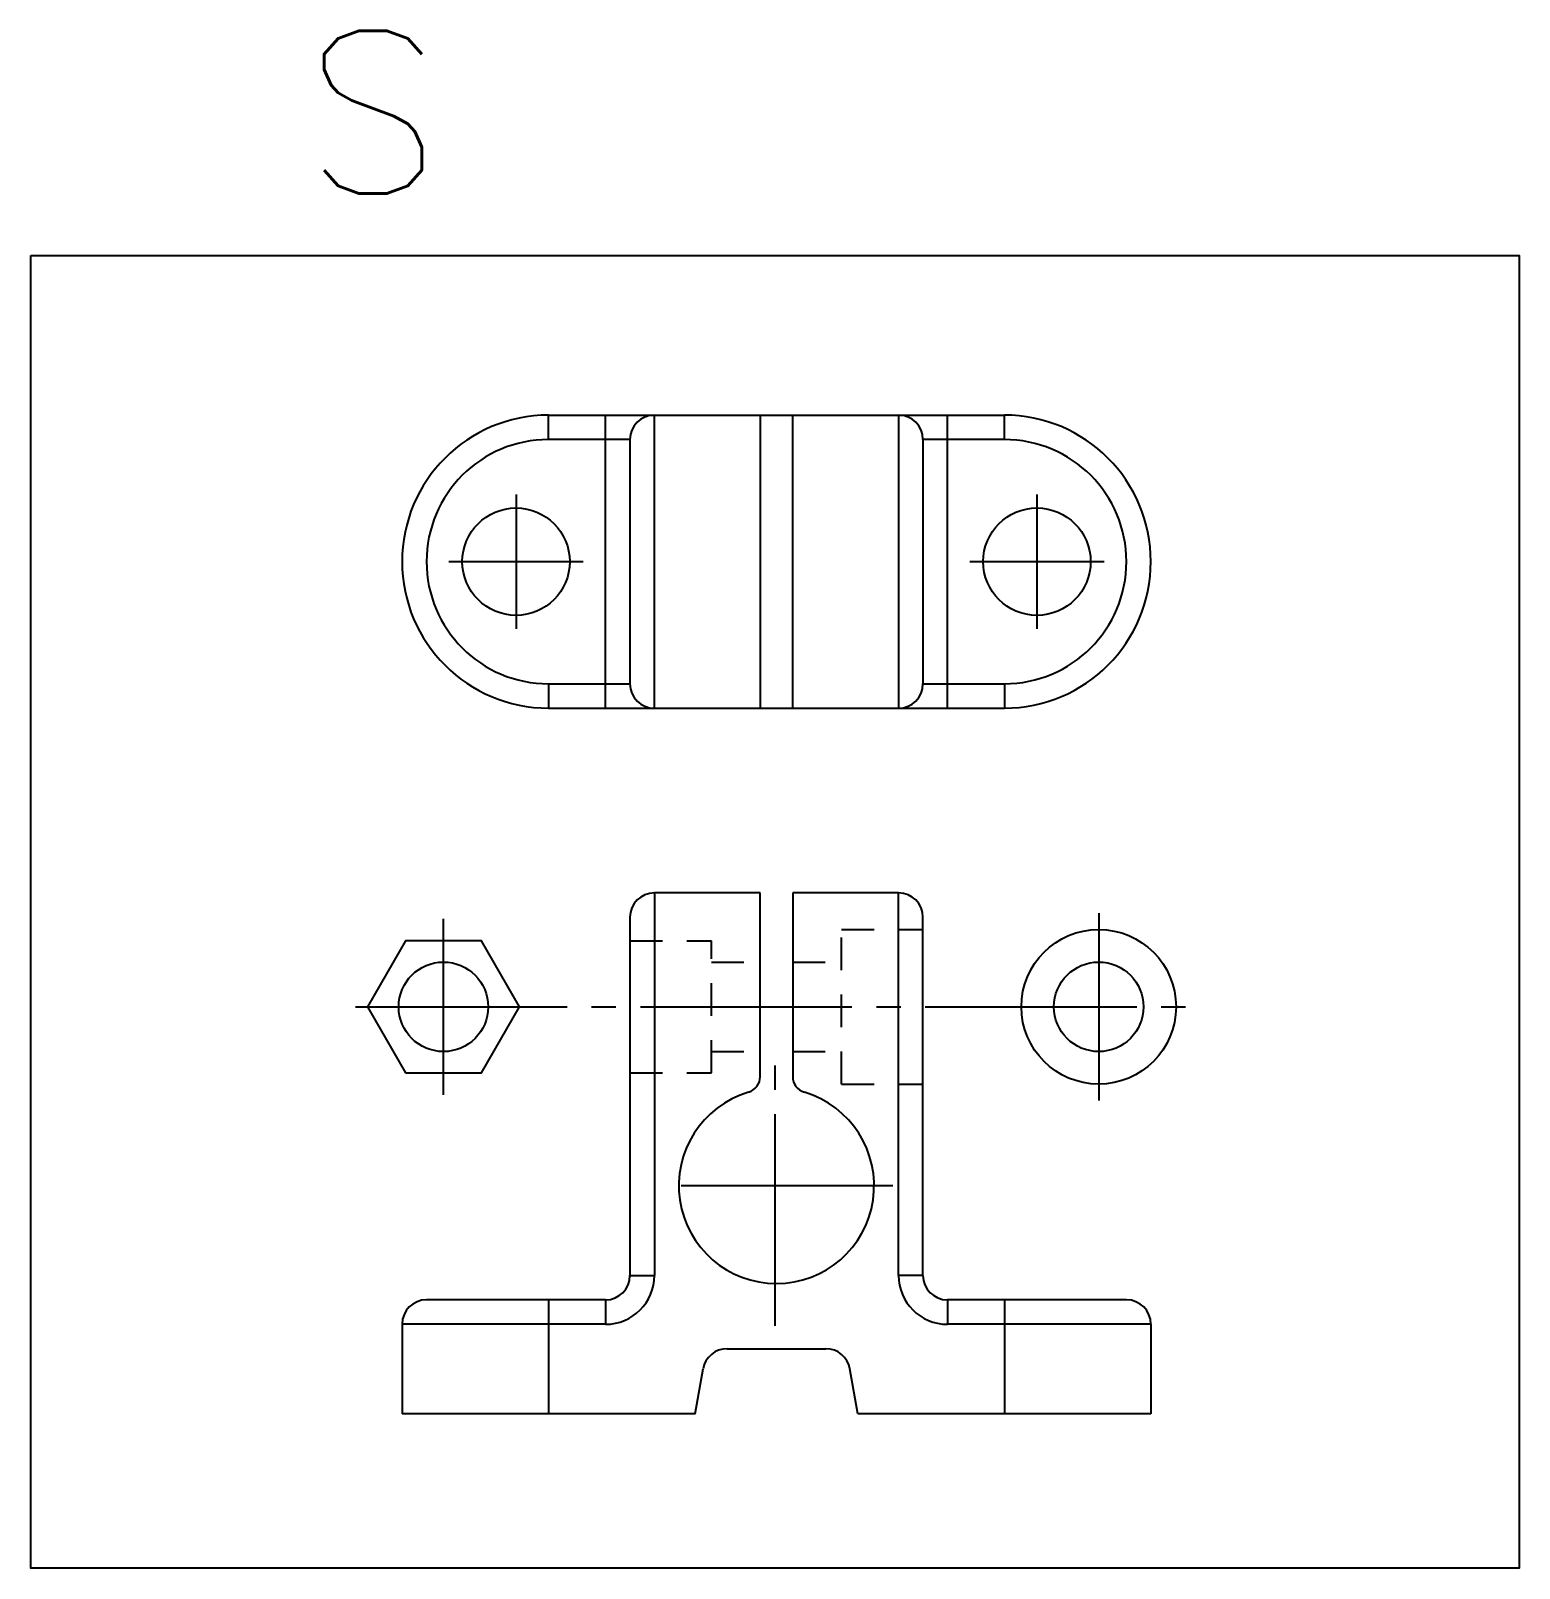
# Model space of a CAD drawing. Extents: x 118 to 448, y 15 to 277.
# Drawn here: x 230.2 to 321.6, y 27.8 to 122.3 of the extents above; entities that cross this region are included whole.
import ezdxf

# ---------------------------------------------------------------- set-up
doc = ezdxf.new("R2010")
doc.units = 0
doc.linetypes.add('CENTER', pattern=[17.5, 13, -1.5, 1.5, -1.5])
doc.linetypes.add('DASHED', pattern=[3.5, 2, -1.5])
doc.layers.get('0').update_dxf_attribs({"linetype": 'CONTINUOUS'})
doc.layers.add('CENTER', color=1, linetype='CENTER')
doc.layers.add('寸法線', color=7, linetype='CONTINUOUS')
doc.styles.get("Standard").update_dxf_attribs({"font": 'txt.shx', "bigfont": '@extfont2.shx'})

msp = doc.modelspace()

# ---------------------------------------------------------------- linework, layer by layer
at = {"linetype": 'CONTINUOUS'}
for p, q in [((262.006, 97.157), (262.006, 98.657)), ((265.506, 80.657), (265.506, 98.657)), ((268.506, 80.657), (268.506, 98.657)), ((283.506, 98.657), (283.506, 80.657)), ((286.506, 80.657), (286.506, 98.657)), ((290.006, 97.157), (290.006, 98.657)), ((267.006, 97.157), (262.006, 97.157)), ((290.006, 97.157), (285.006, 97.157)), ((262.006, 82.157), (262.006, 80.657)), ((262.006, 82.157), (267.006, 82.157)), ((285.006, 82.157), (290.006, 82.157)), ((290.006, 82.157), (290.006, 80.657)), ((268.506, 69.314), (268.506, 45.814)), ((283.506, 45.814), (283.506, 69.314)), ((267.006, 45.814), (268.506, 45.814)), ((285.006, 45.814), (283.506, 45.814)), ((262.006, 44.314), (262.006, 37.314)), ((265.506, 44.314), (265.506, 42.814)), ((286.506, 44.314), (286.506, 42.814)), ((290.006, 44.314), (290.006, 37.314)), ((265.506, 42.814), (253.006, 42.814)), ((299.006, 42.814), (286.506, 42.814))]:
    msp.add_line(p, q, dxfattribs=at)
at = {"color": 7, "linetype": 'CONTINUOUS'}
for p, q in [((262.006, 98.657), (290.006, 98.657)), ((275.006, 98.657), (275.006, 80.657)), ((277.006, 80.657), (277.006, 98.657)), ((267.006, 97.157), (267.006, 82.157)), ((285.006, 97.157), (285.006, 82.157)), ((262.006, 80.657), (290.006, 80.657)), ((275.006, 69.314), (268.506, 69.314)), ((275.006, 58.022), (275.006, 69.314)), ((277.006, 69.314), (277.006, 58.022)), ((283.506, 69.314), (277.006, 69.314)), ((267.006, 67.814), (267.006, 45.814)), ((285.006, 45.814), (285.006, 67.814)), ((265.506, 44.314), (254.506, 44.314)), ((297.506, 44.314), (286.506, 44.314)), ((253.006, 42.814), (253.006, 37.314)), ((299.006, 42.814), (299.006, 37.314)), ((272.97, 41.314), (279.042, 41.314)), ((271.006, 37.314), (271.493, 40.075)), ((281.006, 37.314), (280.519, 40.075)), ((271.006, 37.314), (253.006, 37.314)), ((299.006, 37.314), (281.006, 37.314))]:
    msp.add_line(p, q, dxfattribs=at)
at = {"color": 3, "linetype": 'DASHED'}
for p, q in [((280.006, 57.564), (280.006, 67.064)), ((280.006, 67.064), (285.006, 67.064)), ((267.006, 66.364), (272.006, 66.364)), ((272.006, 58.264), (272.006, 66.364)), ((272.006, 65.064), (275.006, 65.064)), ((277.006, 65.064), (280.006, 65.064)), ((272.006, 59.564), (275.006, 59.564)), ((277.006, 59.564), (280.006, 59.564)), ((267.006, 58.264), (272.006, 58.264)), ((280.006, 57.564), (285.006, 57.564))]:
    msp.add_line(p, q, dxfattribs=at)
at = {"color": 7, "linetype": 'CONTINUOUS'}
msp.add_lwpolyline([(230.191, 108.465), (321.64, 108.465), (321.64, 27.826), (230.191, 27.826)], close=True, dxfattribs=at)
for centre, radius in [((260.006, 89.657), 3.3), ((292.006, 89.657), 3.3), ((295.804, 62.314), 4.75), ((255.547, 62.314), 2.75), ((295.804, 62.314), 2.75)]:
    msp.add_circle(centre, radius, dxfattribs=at)
for centre, radius, start, end in [((262.006, 89.657), 9, 90, 270), ((268.506, 97.157), 1.5, 90, 180), ((283.506, 97.157), 1.5, 0, 90), ((290.006, 89.657), 9, 270, 90), ((268.506, 82.157), 1.5, 180, 270), ((283.506, 82.157), 1.5, 270, 0), ((268.506, 67.814), 1.5, 90, 180), ((283.506, 67.814), 1.5, 0, 90), ((274.006, 58.022), 1, 286.60155, 0), ((278.006, 58.022), 1, 180, 253.39845), ((276.006, 51.314), 6, 106.60155, 73.39845), ((265.506, 45.814), 1.5, 270, 0), ((286.506, 45.814), 1.5, 180, 270), ((254.506, 42.814), 1.5, 90, 180), ((297.506, 42.814), 1.5, 0, 90), ((272.97, 39.814), 1.5, 90, 170), ((279.042, 39.814), 1.5, 10, 90)]:
    msp.add_arc(centre, radius, start, end, dxfattribs=at)
at = {"linetype": 'CONTINUOUS'}
for centre, radius, start, end in [((262.006, 89.657), 7.5, 90, 270), ((290.006, 89.657), 7.5, 270, 90), ((265.506, 45.814), 3, 270, 0), ((286.506, 45.814), 3, 180, 270)]:
    msp.add_arc(centre, radius, start, end, dxfattribs=at)
at = {"layer": 'CENTER', "color": 1, "linetype": 'CENTER'}
for p, q in [((260.006, 93.782), (260.006, 85.532)), ((292.006, 93.782), (292.006, 85.532)), ((255.881, 89.657), (264.131, 89.657)), ((287.881, 89.657), (296.131, 89.657)), ((295.804, 68.074), (295.804, 56.554)), ((255.547, 56.91), (255.547, 67.718)), ((250.143, 62.314), (302.403, 62.314)), ((275.916, 42.714), (275.916, 59.914)), ((283.146, 51.314), (268.686, 51.314))]:
    msp.add_line(p, q, dxfattribs=at)
at = {"layer": '寸法線', "color": 7, "linetype": 'CONTINUOUS'}
msp.add_lwpolyline([(253.209, 58.264), (257.886, 58.264), (260.224, 62.314), (257.886, 66.364), (253.209, 66.364), (250.871, 62.314)], close=True, dxfattribs=at)

# ---------------------------------------------------------------- texts
at = {"color": 7, "linetype": 'CONTINUOUS'}
msp.add_text('S', height=10, dxfattribs=at).set_placement((246.928, 112.269))

doc.saveas('drawing.dxf')
